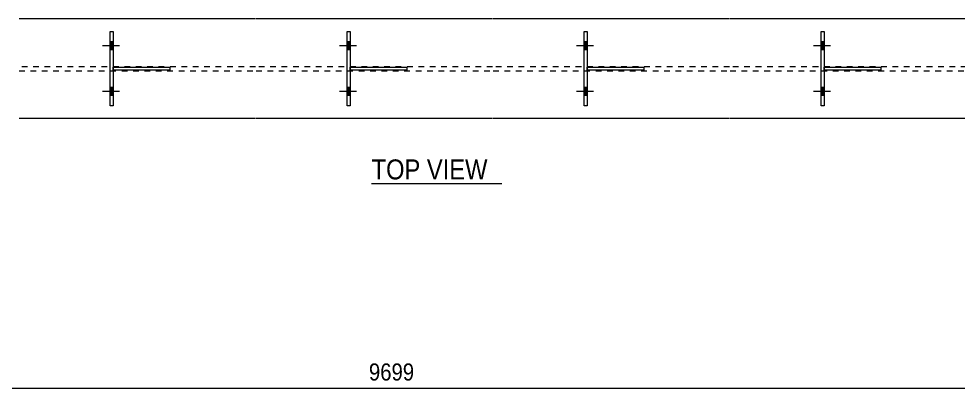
# Model space of a CAD drawing. Header units: millimetres. Extents: x 2 to 825, y 1 to 579.
# Drawn here: x 248.9 to 413.7, y 383.2 to 448 of the extents above; entities that cross this region are included whole.
import ezdxf

# ---------------------------------------------------------------- set-up
doc = ezdxf.new("R2010")
doc.units = ezdxf.units.MM
doc.linetypes.add('XKITLINE00', pattern=[0])
doc.linetypes.add('XKITLINE01', pattern=[4, 1, -1, 1, -1])
for name, color, linetype, lineweight in [('Bolt', 3, 'Continuous', 0), ('Dimensions', 7, 'Continuous', 0), ('OtherObjectType', 7, 'Continuous', 0), ('Part', 2, 'Continuous', 0)]:
    doc.layers.add(name, color=color, linetype=linetype, lineweight=lineweight)
doc.styles.add('ARIAL', font='ARIAL.TTF')

# ---------------------------------------------------------------- blocks, each defined once
blk = doc.blocks.new('*A39')
at = {"layer": 'Bolt'}
for points in [[(348.08, 443.94), (348.58, 443.94), (348.58, 442.54), (348.08, 442.54)], [(348.08, 443.94), (348.58, 443.94), (348.58, 442.54), (348.08, 442.54)], [(348.08, 435.94), (348.58, 435.94), (348.58, 434.54), (348.08, 434.54)], [(348.08, 435.94), (348.58, 435.94), (348.58, 434.54), (348.08, 434.54)]]:
    blk.add_hatch(color=3, dxfattribs=at).paths.add_polyline_path(points, flags=17)
at = {"layer": 'Bolt', "color": 3, "linetype": 'XKITLINE00', "lineweight": 0}
for p, q in [((348.58, 443.94), (348.08, 443.94)), ((348.58, 443.94), (348.08, 443.94)), ((349.74, 443.24), (346.74, 443.24)), ((349.74, 443.24), (346.74, 443.24)), ((348.58, 442.54), (348.08, 442.54)), ((348.58, 442.54), (348.08, 442.54)), ((349.74, 435.24), (346.74, 435.24)), ((349.74, 435.24), (346.74, 435.24)), ((348.58, 435.94), (348.08, 435.94)), ((348.58, 435.94), (348.08, 435.94)), ((348.58, 434.54), (348.08, 434.54)), ((348.58, 434.54), (348.08, 434.54))]:
    blk.add_line(p, q, dxfattribs=at)
blk = doc.blocks.new('*A41')
at = {"layer": 'Bolt'}
for points in [[(306.5, 443.94), (307, 443.94), (307, 442.54), (306.5, 442.54)], [(306.5, 443.94), (307, 443.94), (307, 442.54), (306.5, 442.54)], [(306.5, 435.94), (307, 435.94), (307, 434.54), (306.5, 434.54)], [(306.5, 435.94), (307, 435.94), (307, 434.54), (306.5, 434.54)]]:
    blk.add_hatch(color=3, dxfattribs=at).paths.add_polyline_path(points, flags=17)
at = {"layer": 'Bolt', "color": 3, "linetype": 'XKITLINE00', "lineweight": 0}
for p, q in [((307, 443.94), (306.5, 443.94)), ((307, 443.94), (306.5, 443.94)), ((308.16, 443.24), (305.16, 443.24)), ((308.16, 443.24), (305.16, 443.24)), ((307, 442.54), (306.5, 442.54)), ((307, 442.54), (306.5, 442.54)), ((308.16, 435.24), (305.16, 435.24)), ((308.16, 435.24), (305.16, 435.24)), ((307, 435.94), (306.5, 435.94)), ((307, 435.94), (306.5, 435.94)), ((307, 434.54), (306.5, 434.54)), ((307, 434.54), (306.5, 434.54))]:
    blk.add_line(p, q, dxfattribs=at)
blk = doc.blocks.new('*A42')
at = {"layer": 'Bolt'}
for points in [[(389.66, 443.94), (390.16, 443.94), (390.16, 442.54), (389.66, 442.54)], [(389.66, 443.94), (390.16, 443.94), (390.16, 442.54), (389.66, 442.54)], [(389.66, 435.94), (390.16, 435.94), (390.16, 434.54), (389.66, 434.54)], [(389.66, 435.94), (390.16, 435.94), (390.16, 434.54), (389.66, 434.54)]]:
    blk.add_hatch(color=3, dxfattribs=at).paths.add_polyline_path(points, flags=17)
at = {"layer": 'Bolt', "color": 3, "linetype": 'XKITLINE00', "lineweight": 0}
for p, q in [((390.16, 443.94), (389.66, 443.94)), ((390.16, 443.94), (389.66, 443.94)), ((391.32, 443.24), (388.32, 443.24)), ((391.32, 443.24), (388.32, 443.24)), ((390.16, 442.54), (389.66, 442.54)), ((390.16, 442.54), (389.66, 442.54)), ((391.32, 435.24), (388.32, 435.24)), ((391.32, 435.24), (388.32, 435.24)), ((390.16, 435.94), (389.66, 435.94)), ((390.16, 435.94), (389.66, 435.94)), ((390.16, 434.54), (389.66, 434.54)), ((390.16, 434.54), (389.66, 434.54))]:
    blk.add_line(p, q, dxfattribs=at)
blk = doc.blocks.new('*A44')
at = {"layer": 'Bolt'}
for points in [[(264.92, 443.94), (265.42, 443.94), (265.42, 442.54), (264.92, 442.54)], [(264.92, 443.94), (265.42, 443.94), (265.42, 442.54), (264.92, 442.54)], [(264.92, 435.94), (265.42, 435.94), (265.42, 434.54), (264.92, 434.54)], [(264.92, 435.94), (265.42, 435.94), (265.42, 434.54), (264.92, 434.54)]]:
    blk.add_hatch(color=3, dxfattribs=at).paths.add_polyline_path(points, flags=17)
at = {"layer": 'Bolt', "color": 3, "linetype": 'XKITLINE00', "lineweight": 0}
for p, q in [((265.42, 443.94), (264.92, 443.94)), ((265.42, 443.94), (264.92, 443.94)), ((266.58, 443.24), (263.58, 443.24)), ((266.58, 443.24), (263.58, 443.24)), ((265.42, 442.54), (264.92, 442.54)), ((265.42, 442.54), (264.92, 442.54)), ((266.58, 435.24), (263.58, 435.24)), ((266.58, 435.24), (263.58, 435.24)), ((265.42, 435.94), (264.92, 435.94)), ((265.42, 435.94), (264.92, 435.94)), ((265.42, 434.54), (264.92, 434.54)), ((265.42, 434.54), (264.92, 434.54))]:
    blk.add_line(p, q, dxfattribs=at)
blk = doc.blocks.new('*A45')
at = {"layer": 'Part', "color": 2, "linetype": 'XKITLINE00', "lineweight": 0}
for p, q in [((290.42, 447.99), (248.94, 447.99)), ((332, 447.99), (290.52, 447.99)), ((373.58, 447.99), (332.1, 447.99)), ((415.16, 447.99), (373.68, 447.99)), ((290.42, 430.49), (248.94, 430.49)), ((332, 430.49), (290.52, 430.49)), ((373.58, 430.49), (332.1, 430.49)), ((415.16, 430.49), (373.68, 430.49))]:
    blk.add_line(p, q, dxfattribs=at)
at = {"layer": 'Part', "color": 7, "linetype": 'XKITLINE01', "lineweight": 0}
for p, q in [((290.42, 439.59), (248.94, 439.59)), ((248.94, 438.89), (290.42, 438.89)), ((332, 439.59), (290.52, 439.59)), ((290.52, 438.89), (332, 438.89)), ((373.58, 439.59), (332.1, 439.59)), ((332.1, 438.89), (373.58, 438.89)), ((415.16, 439.59), (373.68, 439.59)), ((373.68, 438.89), (415.16, 438.89))]:
    blk.add_line(p, q, dxfattribs=at)
blk = doc.blocks.new('*A54')
at = {"layer": 'Part', "color": 2, "linetype": 'XKITLINE00', "lineweight": 0}
for p, q in [((348.58, 439.49), (358.58, 439.49)), ((358.58, 438.99), (348.58, 438.99)), ((358.58, 438.99), (358.58, 439.49))]:
    blk.add_line(p, q, dxfattribs=at)
at = {"layer": 'Part', "color": 7, "linetype": 'XKITLINE01', "lineweight": 0}
blk.add_line((348.58, 438.99), (348.58, 439.49), dxfattribs=at)
blk.add_line((348.58, 438.99), (348.58, 439.49), dxfattribs=at)
blk = doc.blocks.new('*A55')
at = {"layer": 'Part', "color": 2, "linetype": 'XKITLINE00', "lineweight": 0}
for p, q in [((348.08, 445.74), (348.58, 445.74)), ((348.08, 432.74), (348.08, 445.74)), ((348.58, 445.74), (348.58, 432.74)), ((348.58, 432.74), (348.08, 432.74))]:
    blk.add_line(p, q, dxfattribs=at)
blk = doc.blocks.new('*A58')
at = {"layer": 'Part', "color": 2, "linetype": 'XKITLINE00', "lineweight": 0}
for p, q in [((307, 439.49), (317, 439.49)), ((317, 438.99), (307, 438.99)), ((317, 438.99), (317, 439.49))]:
    blk.add_line(p, q, dxfattribs=at)
at = {"layer": 'Part', "color": 7, "linetype": 'XKITLINE01', "lineweight": 0}
blk.add_line((307, 438.99), (307, 439.49), dxfattribs=at)
blk.add_line((307, 438.99), (307, 439.49), dxfattribs=at)
blk = doc.blocks.new('*A59')
at = {"layer": 'Part', "color": 2, "linetype": 'XKITLINE00', "lineweight": 0}
for p, q in [((306.5, 445.74), (307, 445.74)), ((306.5, 432.74), (306.5, 445.74)), ((307, 445.74), (307, 432.74)), ((307, 432.74), (306.5, 432.74))]:
    blk.add_line(p, q, dxfattribs=at)
blk = doc.blocks.new('*A60')
at = {"layer": 'Part', "color": 2, "linetype": 'XKITLINE00', "lineweight": 0}
for p, q in [((390.16, 439.49), (400.16, 439.49)), ((400.16, 438.99), (390.16, 438.99)), ((400.16, 438.99), (400.16, 439.49))]:
    blk.add_line(p, q, dxfattribs=at)
at = {"layer": 'Part', "color": 7, "linetype": 'XKITLINE01', "lineweight": 0}
blk.add_line((390.16, 438.99), (390.16, 439.49), dxfattribs=at)
blk.add_line((390.16, 438.99), (390.16, 439.49), dxfattribs=at)
blk = doc.blocks.new('*A61')
at = {"layer": 'Part', "color": 2, "linetype": 'XKITLINE00', "lineweight": 0}
for p, q in [((389.66, 445.74), (390.16, 445.74)), ((389.66, 432.74), (389.66, 445.74)), ((390.16, 445.74), (390.16, 432.74)), ((390.16, 432.74), (389.66, 432.74))]:
    blk.add_line(p, q, dxfattribs=at)
blk = doc.blocks.new('*A64')
at = {"layer": 'Part', "color": 2, "linetype": 'XKITLINE00', "lineweight": 0}
for p, q in [((265.42, 439.49), (275.42, 439.49)), ((275.42, 438.99), (265.42, 438.99)), ((275.42, 438.99), (275.42, 439.49))]:
    blk.add_line(p, q, dxfattribs=at)
at = {"layer": 'Part', "color": 7, "linetype": 'XKITLINE01', "lineweight": 0}
blk.add_line((265.42, 438.99), (265.42, 439.49), dxfattribs=at)
blk.add_line((265.42, 438.99), (265.42, 439.49), dxfattribs=at)
blk = doc.blocks.new('*A65')
at = {"layer": 'Part', "color": 2, "linetype": 'XKITLINE00', "lineweight": 0}
for p, q in [((264.92, 445.74), (265.42, 445.74)), ((264.92, 432.74), (264.92, 445.74)), ((265.42, 445.74), (265.42, 432.74)), ((265.42, 432.74), (264.92, 432.74))]:
    blk.add_line(p, q, dxfattribs=at)
blk = doc.blocks.new('*A78')
at = {"layer": 'Dimensions', "color": 7, "linetype": 'XKITLINE00', "lineweight": 0}
blk.add_line((46.97, 383.18), (582.57, 383.18), dxfattribs=at)
at = {"layer": 'Dimensions', "color": 3, "style": 'ARIAL', "width": 0.85}
blk.add_text('9699', height=3, dxfattribs=at).set_placement((310.32, 384.53))
blk = doc.blocks.new('*A149')
at = {"layer": 'OtherObjectType', "color": 7, "linetype": 'XKITLINE00', "lineweight": 0}
blk.add_line((310.79, 419.07), (333.62, 419.07), dxfattribs=at)
at = {"layer": 'OtherObjectType', "color": 7, "style": 'ARIAL', "width": 0.85}
blk.add_text('TOP VIEW', height=3.5, dxfattribs=at).set_placement((310.79, 419.82))

msp = doc.modelspace()

# ---------------------------------------------------------------- block references
at = {"lineweight": 0}
for name in ['*A65', '*A59', '*A55', '*A61', '*A44', '*A41', '*A39', '*A42', '*A64', '*A58', '*A54', '*A60', '*A149', '*A78']:
    msp.add_blockref(name, (0, 0), dxfattribs=at)
at = {"layer": 'Part', "lineweight": 0}
msp.add_blockref('*A45', (0, 0), dxfattribs=at)

doc.saveas('drawing.dxf')
